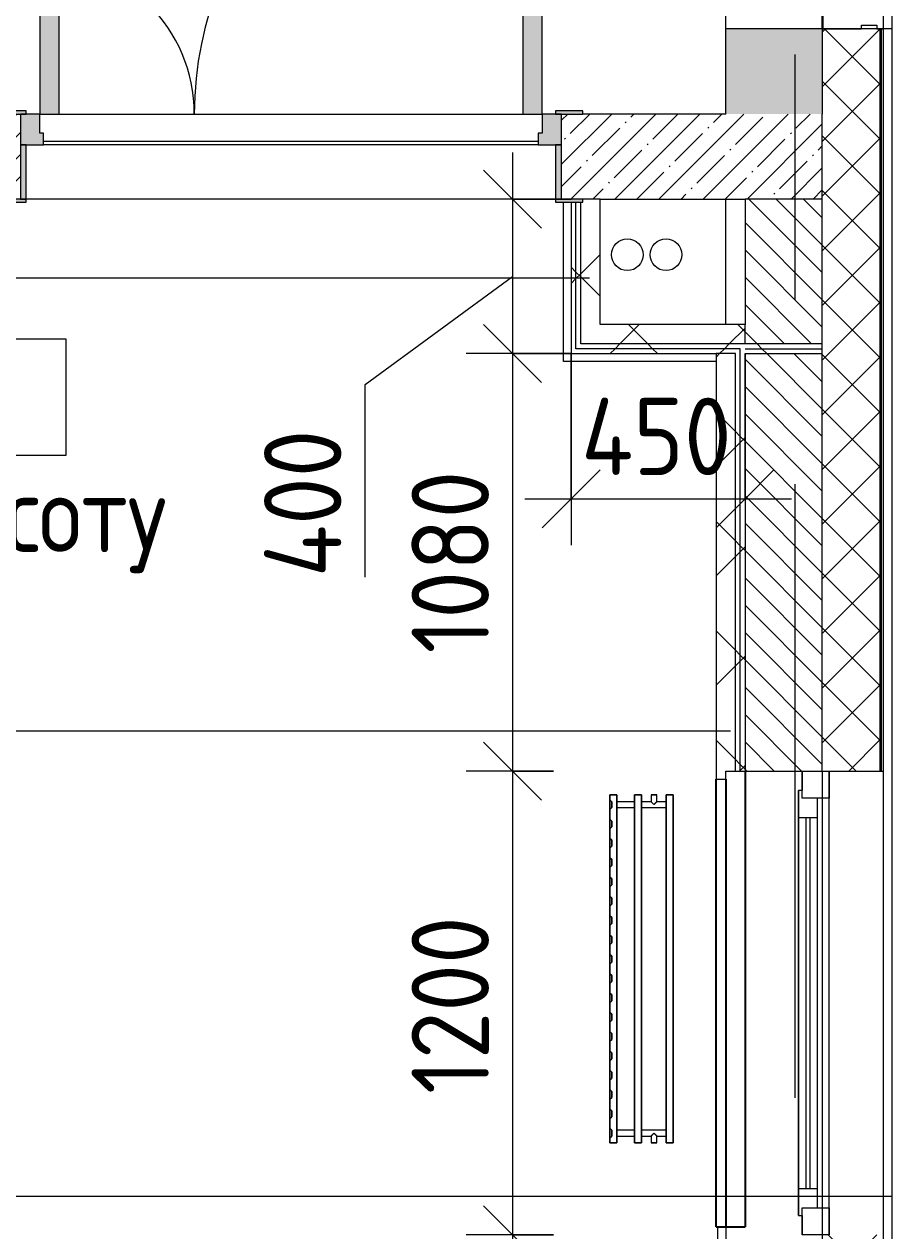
# Model space of a CAD drawing. Header units: millimetres. Extents: x 81368 to 286493, y -8553 to 29000.
# Drawn here: x 123015 to 125260, y 7711 to 10833 of the extents above; entities that cross this region are included whole.
import ezdxf

# ---------------------------------------------------------------- set-up
doc = ezdxf.new("R2010")
doc.units = ezdxf.units.MM
doc.linetypes.add('Осевая', pattern=[3175, 635, -476.25, 1587.5, -476.25])
for name, color, linetype, lineweight in [('A-ANNO-DIMS', 7, 'Continuous', 9), ('A-ANNO-DIMS-100', 7, 'Continuous', 9), ('A-DETL', 7, 'Continuous', 9), ('A-GLAZ', 7, 'Continuous', 9), ('A-GLAZ-CWMG', 7, 'Continuous', 9), ('A-WALL', 7, 'Continuous', 9), ('A-WALL-1', 7, 'Continuous', 13), ('A-WALL-IDEN', 7, 'Continuous', 9), ('I-WALL', 7, 'Continuous', 9), ('Оси', 7, 'Continuous', 9), ('Оси-2', 7, 'Осевая', 9)]:
    doc.layers.add(name, color=color, linetype=linetype, lineweight=lineweight)
for name, color, linetype, lineweight, true_color in [('A-DOOR-1', 7, 'Continuous', 9, 0xaaaaaa), ('A-DOOR-2', 7, 'Continuous', 9, 0xe2e2e2), ('A-DOOR-FRAM-1', 7, 'Continuous', 9, 0xe2e2e2), ('A-DOOR-FRAM-2', 7, 'Continuous', 9, 0xaaaaaa), ('A-FLOR-1', 7, 'Continuous', 9, 0xaaaaaa), ('A-WALL-2', 7, 'Continuous', 13, 0x008040), ('I-WALL-2', 7, 'Continuous', 9, 0x008040), ('I-WALL-3', 7, 'Continuous', 25, 0x008040), ('M-EQPM-1', 7, 'Continuous', 9, 0xaaaaaa)]:
    doc.layers.add(name, color=color, linetype=linetype, lineweight=lineweight, true_color=true_color)
doc.styles.add('GOST Common_1', font='GOST_Common.ttf', dxfattribs={"width": 0.9, "height": 200})
doc.styles.add('ISOCPEUR_1', font='isocpeur.ttf', dxfattribs={"width": 0.9, "height": 200})
doc.dimstyles.new('ISO-2_0_0_9К_Средний_округл2', dxfattribs={"dimscale": 304.8, "dimtxt": 199.196235, "dimasz": 0.492126, "dimexe": 0.393701, "dimexo": 0, "dimgap": 0, "dimtad": 1, "dimdec": 0, "dimrnd": 10, "dimzin": 0, "dimdsep": 46, "dimtxsty": 'ISOCPEUR_1', "dimblk1": 'OBLIQUE', "dimblk2": 'OBLIQUE', "dimsah": 1, "dimcen": 0.09, "dimdle": 0.393701, "dimazin": 0, "dimtfac": 1, "dimtdec": 4, "dimtix": 1, "dimtmove": 0, "dimatfit": 3, "dimfxl": 1, "dimtvp": 1, "dimtolj": 1, "dimtzin": 0, "dimarcsym": 2})
doc.dimstyles.new('ISO-2_0_0_9К_Средний_округл2_1', dxfattribs={"dimscale": 304.8, "dimtxt": 199.196235, "dimasz": 0.492126, "dimexe": 0.393701, "dimexo": 0, "dimgap": 0, "dimtad": 1, "dimdec": 0, "dimrnd": 10, "dimzin": 0, "dimdsep": 46, "dimtxsty": 'ISOCPEUR_1', "dimblk1": 'OBLIQUE', "dimblk2": 'OBLIQUE', "dimsah": 1, "dimcen": 0.09, "dimdle": 0.393701, "dimazin": 0, "dimtfac": 1, "dimtdec": 4, "dimtix": 1, "dimtmove": 1, "dimatfit": 3, "dimfxl": 1, "dimtvp": 1, "dimtolj": 1, "dimtzin": 0, "dimarcsym": 2})
pattern_1 = [(45, (0, 0), (-57.024626, 57.024626), []), (45, (57.025, 0), (-57.024626, 57.024626), [100.806, -20.161, 3.353, -16.808])]
pattern_2 = [(45, (0, 0), (-141.42136, 141.42136), []), (135, (0, 0), (-141.42136, -141.42136), [])]

# ---------------------------------------------------------------- blocks, each defined once
blk = doc.blocks.new('110_Дверь_СКБ_2Ст - Д-5_п_ Из игровой в коридор-32679362-План монтажа стен и перегородок 1 этажа в осях 23_1-33')
at = {"layer": 'A-DOOR-2'}
for points in [[(612.5, 110), (662.5, 110), (662.5, 1010), (612.5, 1010)], [(-587.5, 110), (-587.5, 510), (-637.5, 510), (-637.5, 110)], [(712.5, -110), (712.5, 30), (697.5, 30), (697.5, -110)]]:
    blk.add_hatch(color=256, dxfattribs=at).paths.add_polyline_path(points)
h = blk.add_hatch(color=256, dxfattribs=at)
h.paths.add_polyline_path([(712.5, 30), (712.5, 110), (662.5, 110), (662.5, 60), (652.5, 60), (652.5, 30)])
h.paths.add_polyline_path([(-627.5, 30), (-627.5, 60), (-637.5, 60), (-637.5, 110), (-687.5, 110), (-687.5, 30)])
at = {"layer": 'A-DOOR-FRAM-1'}
for points in [[(-672.5, 110), (-672.5, 118), (-742.5, 118), (-742.5, 110)], [(767.5, 110), (767.5, 118), (697.5, 118), (697.5, 110), (755.2, 110)], [(-672.5, -110), (-672.5, 30), (-687.5, 30), (-687.5, -110)], [(-672.5, -118), (-672.5, -110), (-742.5, -110), (-742.5, -118)], [(767.5, -118), (767.5, -110), (697.5, -110), (697.5, -118), (755.2, -118)]]:
    blk.add_hatch(color=256, dxfattribs=at).paths.add_polyline_path(points)
at = {"layer": 'A-DOOR-1'}
for p, q in [((662.5, 1010), (612.5, 1010)), ((612.5, 1010), (612.5, 110)), ((662.5, 110), (662.5, 1010)), ((-637.5, 510), (-637.5, 110)), ((-587.5, 510), (-637.5, 510)), ((-587.5, 110), (-587.5, 510)), ((-637.5, 110), (-587.5, 110)), ((612.5, 110), (662.5, 110))]:
    blk.add_line(p, q, dxfattribs=at)
for centre, radius, start, end in [((662.5, 110), 900, 90, 180), ((-637.5, 110), 400, 360, 90)]:
    blk.add_arc(centre, radius, start, end, dxfattribs=at)
at = {"layer": 'A-DOOR-FRAM-2'}
for p, q in [((-672.5, 118), (-742.5, 118)), ((-742.5, 118), (-742.5, 110)), ((-742.5, 110), (-672.5, 110)), ((-637.5, 110), (-687.5, 110)), ((-687.5, 110), (-687.5, 30)), ((-672.5, 110), (-672.5, 118)), ((-637.5, 60), (-637.5, 110)), ((662.5, 110), (662.5, 60)), ((712.5, 110), (662.5, 110)), ((767.5, 118), (697.5, 118)), ((697.5, 118), (697.5, 110)), ((697.5, 110), (767.5, 110)), ((712.5, 30), (712.5, 110)), ((767.5, 110), (767.5, 118)), ((-627.5, 60), (-637.5, 60)), ((-627.5, 30), (-627.5, 60)), ((662.5, 60), (652.5, 60)), ((652.5, 60), (652.5, 30)), ((-687.5, 30), (-627.5, 30)), ((-672.5, 30), (-687.5, 30)), ((-687.5, 30), (-687.5, -110)), ((-672.5, -110), (-672.5, 30)), ((652.5, 30), (712.5, 30)), ((712.5, 30), (697.5, 30)), ((697.5, 30), (697.5, -110)), ((712.5, -110), (712.5, 30)), ((-672.5, -110), (-742.5, -110)), ((-742.5, -110), (-742.5, -118)), ((-742.5, -118), (-672.5, -118)), ((-687.5, -110), (-672.5, -110)), ((-672.5, -118), (-672.5, -110)), ((697.5, -110), (712.5, -110)), ((767.5, -110), (697.5, -110)), ((697.5, -110), (697.5, -118)), ((697.5, -118), (767.5, -118)), ((767.5, -118), (767.5, -110))]:
    blk.add_line(p, q, dxfattribs=at)
blk = doc.blocks.new('120_Окно_СКБ_1Ст - 120_Окно_СКБ_1Ст 1200х2500_h_ с форточкой 3-24161067-План монтажа стен и перегородок 1 этажа в осях 23_1-33')
at = {"layer": 'A-GLAZ'}
for p, q in [((-600, -127), (-600, -57)), ((-600, -57), (-530, -57)), ((600, -57), (-600, -57)), ((-530, -57), (-530, -127)), ((530, -127), (530, -57)), ((530, -57), (600, -57)), ((600, -57), (600, -127)), ((530, -87), (-530, -87)), ((-530, -87), (-530, -127)), ((-480, -137), (-480, -87)), ((480, -137), (480, -87)), ((530, -127), (530, -87)), ((-480, -107), (480, -107)), ((480, -117), (-480, -117)), ((-530, -127), (-600, -127)), ((-600, -127), (-550, -127)), ((-530, -127), (-550, -127)), ((-550, -127), (-550, -137)), ((-550, -137), (550, -137)), ((550, -137), (-550, -137)), ((600, -127), (530, -127)), ((550, -127), (530, -127)), ((550, -127), (600, -127)), ((550, -137), (550, -127))]:
    blk.add_line(p, q, dxfattribs=at)
blk = doc.blocks.new('Прямоугольный импост - Импост структурный с накладкой - 160мм-18691766-План монтажа стен и перегородок 1 этажа в осях 23_1-33')
at = {"layer": 'A-GLAZ-CWMG'}
for p, q in [((0, 17), (-50, 17)), ((-50, 17), (-50, 0)), ((-10, -40), (-10, 0)), ((-10, 0), (0, 0)), ((0, 0), (0, 17)), ((-50, -40), (-50, -140)), ((0, -40), (-10, -40)), ((0, -140), (0, -40)), ((-50, -140), (0, -140))]:
    blk.add_line(p, q, dxfattribs=at)
blk = doc.blocks.new('radiator_prado_classic_z_tip_30_po exemplyaru - Classic Z Тип 30-300-31430728-План монтажа стен и перегородок 1 этажа в осях 23_1-33')
at = {"layer": 'M-EQPM-1'}
for p, q in [((0, 228), (0, 210)), ((900, 228), (0, 228)), ((0, 210), (0, 228)), ((0, 228), (12.5, 228)), ((12.5, 228), (37.5, 228)), ((37.5, 228), (12.5, 228)), ((12.5, 228), (37.5, 228)), ((12.5, 228), (17.5, 223)), ((12.5, 228), (17.5, 223)), ((32.5, 223), (17.5, 223)), ((17.5, 223), (32.5, 223)), ((32.5, 223), (37.5, 228)), ((37.5, 228), (32.5, 223)), ((37.5, 228), (62.5, 228)), ((62.5, 228), (87.5, 228)), ((87.5, 228), (62.5, 228)), ((62.5, 228), (87.5, 228)), ((62.5, 228), (67.5, 223)), ((62.5, 228), (67.5, 223)), ((82.5, 223), (67.5, 223)), ((67.5, 223), (82.5, 223)), ((82.5, 223), (87.5, 228)), ((87.5, 228), (82.5, 223)), ((87.5, 228), (112.5, 228)), ((112.5, 228), (137.5, 228)), ((137.5, 228), (112.5, 228)), ((112.5, 228), (137.5, 228)), ((112.5, 228), (117.5, 223)), ((112.5, 228), (117.5, 223)), ((132.5, 223), (117.5, 223)), ((117.5, 223), (132.5, 223)), ((132.5, 223), (137.5, 228)), ((137.5, 228), (132.5, 223)), ((137.5, 228), (162.5, 228)), ((162.5, 228), (187.5, 228)), ((187.5, 228), (162.5, 228)), ((162.5, 228), (187.5, 228)), ((162.5, 228), (167.5, 223)), ((162.5, 228), (167.5, 223)), ((182.5, 223), (167.5, 223)), ((167.5, 223), (182.5, 223)), ((182.5, 223), (187.5, 228)), ((187.5, 228), (182.5, 223)), ((187.5, 228), (212.5, 228)), ((212.5, 228), (237.5, 228)), ((237.5, 228), (212.5, 228)), ((212.5, 228), (237.5, 228)), ((212.5, 228), (217.5, 223)), ((212.5, 228), (217.5, 223)), ((232.5, 223), (217.5, 223)), ((217.5, 223), (232.5, 223)), ((232.5, 223), (237.5, 228)), ((237.5, 228), (232.5, 223)), ((237.5, 228), (262.5, 228)), ((262.5, 228), (287.5, 228)), ((287.5, 228), (262.5, 228)), ((262.5, 228), (287.5, 228)), ((262.5, 228), (267.5, 223)), ((262.5, 228), (267.5, 223)), ((282.5, 223), (267.5, 223)), ((267.5, 223), (282.5, 223)), ((282.5, 223), (287.5, 228)), ((287.5, 228), (282.5, 223)), ((287.5, 228), (312.5, 228)), ((312.5, 228), (337.5, 228)), ((337.5, 228), (312.5, 228)), ((312.5, 228), (337.5, 228)), ((312.5, 228), (317.5, 223)), ((312.5, 228), (317.5, 223)), ((332.5, 223), (317.5, 223)), ((317.5, 223), (332.5, 223)), ((332.5, 223), (337.5, 228)), ((337.5, 228), (332.5, 223)), ((337.5, 228), (362.5, 228)), ((362.5, 228), (387.5, 228)), ((387.5, 228), (362.5, 228)), ((362.5, 228), (387.5, 228)), ((362.5, 228), (367.5, 223)), ((362.5, 228), (367.5, 223)), ((382.5, 223), (367.5, 223)), ((367.5, 223), (382.5, 223)), ((382.5, 223), (387.5, 228)), ((387.5, 228), (382.5, 223)), ((387.5, 228), (412.5, 228)), ((412.5, 228), (437.5, 228)), ((437.5, 228), (412.5, 228)), ((412.5, 228), (437.5, 228)), ((412.5, 228), (417.5, 223)), ((412.5, 228), (417.5, 223)), ((432.5, 223), (417.5, 223)), ((417.5, 223), (432.5, 223)), ((432.5, 223), (437.5, 228)), ((437.5, 228), (432.5, 223)), ((437.5, 228), (462.5, 228)), ((462.5, 228), (487.5, 228)), ((487.5, 228), (462.5, 228)), ((462.5, 228), (487.5, 228)), ((462.5, 228), (467.5, 223)), ((462.5, 228), (467.5, 223)), ((482.5, 223), (467.5, 223)), ((467.5, 223), (482.5, 223)), ((482.5, 223), (487.5, 228)), ((487.5, 228), (482.5, 223)), ((487.5, 228), (512.5, 228)), ((512.5, 228), (537.5, 228)), ((537.5, 228), (512.5, 228)), ((512.5, 228), (537.5, 228)), ((512.5, 228), (517.5, 223)), ((512.5, 228), (517.5, 223)), ((532.5, 223), (517.5, 223)), ((517.5, 223), (532.5, 223)), ((532.5, 223), (537.5, 228)), ((537.5, 228), (532.5, 223)), ((537.5, 228), (562.5, 228)), ((562.5, 228), (587.5, 228)), ((587.5, 228), (562.5, 228)), ((562.5, 228), (587.5, 228)), ((562.5, 228), (567.5, 223)), ((562.5, 228), (567.5, 223)), ((582.5, 223), (567.5, 223)), ((567.5, 223), (582.5, 223)), ((582.5, 223), (587.5, 228)), ((587.5, 228), (582.5, 223)), ((587.5, 228), (612.5, 228)), ((612.5, 228), (637.5, 228)), ((637.5, 228), (612.5, 228)), ((612.5, 228), (637.5, 228)), ((612.5, 228), (617.5, 223)), ((612.5, 228), (617.5, 223)), ((632.5, 223), (617.5, 223)), ((617.5, 223), (632.5, 223)), ((632.5, 223), (637.5, 228)), ((637.5, 228), (632.5, 223)), ((637.5, 228), (662.5, 228)), ((662.5, 228), (687.5, 228)), ((687.5, 228), (662.5, 228)), ((662.5, 228), (687.5, 228)), ((662.5, 228), (667.5, 223)), ((662.5, 228), (667.5, 223)), ((682.5, 223), (667.5, 223)), ((667.5, 223), (682.5, 223)), ((682.5, 223), (687.5, 228)), ((687.5, 228), (682.5, 223)), ((687.5, 228), (712.5, 228)), ((712.5, 228), (737.5, 228)), ((737.5, 228), (712.5, 228)), ((712.5, 228), (737.5, 228)), ((712.5, 228), (717.5, 223)), ((712.5, 228), (717.5, 223)), ((732.5, 223), (717.5, 223)), ((717.5, 223), (732.5, 223)), ((732.5, 223), (737.5, 228)), ((737.5, 228), (732.5, 223)), ((737.5, 228), (762.5, 228)), ((762.5, 228), (787.5, 228)), ((787.5, 228), (762.5, 228)), ((762.5, 228), (787.5, 228)), ((762.5, 228), (767.5, 223)), ((762.5, 228), (767.5, 223)), ((782.5, 223), (767.5, 223)), ((767.5, 223), (782.5, 223)), ((782.5, 223), (787.5, 228)), ((787.5, 228), (782.5, 223)), ((787.5, 228), (812.5, 228)), ((812.5, 228), (837.5, 228)), ((837.5, 228), (812.5, 228)), ((812.5, 228), (837.5, 228)), ((812.5, 228), (817.5, 223)), ((812.5, 228), (817.5, 223)), ((832.5, 223), (817.5, 223)), ((817.5, 223), (832.5, 223)), ((832.5, 223), (837.5, 228)), ((837.5, 228), (832.5, 223)), ((837.5, 228), (862.5, 228)), ((862.5, 228), (887.5, 228)), ((887.5, 228), (862.5, 228)), ((862.5, 228), (887.5, 228)), ((862.5, 228), (867.5, 223)), ((862.5, 228), (867.5, 223)), ((882.5, 223), (867.5, 223)), ((867.5, 223), (882.5, 223)), ((882.5, 223), (887.5, 228)), ((887.5, 228), (882.5, 223)), ((887.5, 228), (900, 228)), ((900, 210), (900, 228)), ((900, 228), (900, 210)), ((0, 210), (900, 210)), ((17.5, 210), (0, 210)), ((17.5, 210), (17.5, 164)), ((17.5, 210), (17.5, 164)), ((26.9, 210), (17.5, 210)), ((17.5, 210), (23.1, 210)), ((21.2, 210), (17.5, 210)), ((17.5, 210), (32.5, 210)), ((31.5, 210), (18.5, 210)), ((32.5, 210), (21.2, 210)), ((23.1, 210), (25, 210)), ((25, 210), (30.3, 210)), ((32.5, 210), (26.9, 210)), ((30.3, 210), (32.5, 210)), ((32.5, 164), (32.5, 210)), ((32.5, 164), (32.5, 210)), ((867.5, 210), (32.5, 210)), ((867.5, 210), (867.5, 164)), ((867.5, 210), (867.5, 164)), ((869.7, 210), (867.5, 210)), ((867.5, 210), (882.5, 210)), ((882.5, 210), (867.5, 210)), ((867.5, 210), (868.5, 210)), ((868.5, 210), (875, 210)), ((881.5, 210), (868.5, 210)), ((882.5, 210), (869.7, 210)), ((875, 210), (882.5, 210)), ((882.5, 164), (882.5, 210)), ((882.5, 164), (882.5, 210)), ((900, 210), (882.5, 210)), ((900, 164), (0, 164)), ((0, 164), (0, 146)), ((0, 146), (0, 164)), ((0, 164), (17.5, 164)), ((17.8, 164), (17.5, 164)), ((17.5, 164), (31.5, 164)), ((19.7, 164), (17.5, 164)), ((17.5, 164), (32.5, 164)), ((18.5, 164), (17.8, 164)), ((19.7, 164), (18.5, 164)), ((18.5, 164), (31.5, 164)), ((21.2, 164), (19.7, 164)), ((21.2, 164), (19.7, 164)), ((32.5, 164), (21.2, 164)), ((23.1, 164), (21.2, 164)), ((25, 164), (23.1, 164)), ((26.9, 164), (25, 164)), ((28.8, 164), (26.9, 164)), ((30.3, 164), (28.8, 164)), ((31.5, 164), (30.3, 164)), ((31.5, 164), (32.5, 164)), ((32.2, 164), (31.5, 164)), ((32.5, 164), (32.2, 164)), ((32.5, 164), (867.5, 164)), ((867.8, 164), (867.5, 164)), ((867.5, 164), (882.5, 164)), ((868.5, 164), (867.5, 164)), ((867.5, 164), (871.2, 164)), ((878.7, 164), (867.8, 164)), ((869.7, 164), (868.5, 164)), ((868.5, 164), (881.5, 164)), ((871.2, 164), (869.7, 164)), ((882.5, 164), (871.2, 164)), ((871.2, 164), (873.1, 164)), ((873.1, 164), (878.7, 164)), ((882.5, 164), (878.7, 164)), ((878.7, 164), (880.3, 164)), ((880.3, 164), (882.5, 164)), ((882.5, 164), (900, 164)), ((900, 146), (900, 164)), ((900, 164), (900, 146)), ((0, 146), (900, 146)), ((17.5, 146), (0, 146)), ((17.5, 146), (17.5, 121.5)), ((17.5, 146), (17.5, 121.5)), ((17.5, 146), (32.5, 146)), ((30.3, 146), (17.5, 146)), ((17.5, 146), (30.3, 146)), ((32.5, 146), (17.5, 146)), ((31.5, 146), (18.5, 146)), ((32.5, 146), (30.3, 146)), ((30.3, 146), (32.5, 146)), ((32.5, 82), (32.5, 146)), ((32.5, 82), (32.5, 146)), ((867.5, 146), (32.5, 146)), ((867.5, 146), (867.5, 82)), ((867.5, 146), (867.5, 82)), ((867.5, 146), (867.8, 146)), ((882.5, 146), (867.5, 146)), ((867.5, 146), (882.5, 146)), ((868.5, 146), (867.5, 146)), ((867.8, 146), (868.5, 146)), ((868.5, 146), (876.9, 146)), ((875, 146), (868.5, 146)), ((881.5, 146), (868.5, 146)), ((882.5, 146), (875, 146)), ((876.9, 146), (882.5, 146)), ((882.5, 121.5), (882.5, 146)), ((882.5, 121.5), (882.5, 146)), ((900, 146), (882.5, 146)), ((17.5, 121.5), (0, 121.5)), ((17.5, 121.5), (0, 121.5)), ((0, 121.5), (0, 121.2)), ((0, 106.5), (0, 121.5)), ((0, 121.2), (0, 106.8)), ((0, 121.2), (0, 120.5)), ((0, 120.5), (0, 121.2)), ((0, 121.2), (0, 121.2)), ((0, 120.5), (0, 119.3)), ((0, 119.3), (0, 120.5)), ((0, 119.3), (0, 117.8)), ((0, 117.8), (0, 119.3)), ((0, 117.8), (0, 115.9)), ((0, 115.9), (0, 117.8)), ((0, 115.9), (0, 114)), ((0, 114), (0, 115.9)), ((0, 114), (0, 112.1)), ((0, 112.1), (0, 114)), ((0, 112.1), (0, 110.2)), ((0, 110.2), (0, 112.1)), ((0, 110.2), (0, 108.7)), ((0, 108.7), (0, 110.2)), ((0, 108.7), (0, 107.5)), ((0, 106.8), (0, 108.7)), ((0, 107.5), (0, 106.8)), ((0, 106.8), (0, 106.5)), ((0, 106.8), (0, 106.8)), ((0, 106.5), (17.5, 106.5)), ((0, 106.5), (17.5, 106.5)), ((17.5, 106.5), (17.5, 82)), ((17.5, 106.5), (17.5, 82)), ((900, 121.5), (882.5, 121.5)), ((900, 121.5), (882.5, 121.5)), ((882.5, 82), (882.5, 106.5)), ((882.5, 106.5), (900, 106.5)), ((882.5, 82), (882.5, 106.5)), ((882.5, 106.5), (900, 106.5)), ((900, 121.5), (900, 106.5)), ((900, 121.2), (900, 121.5)), ((900, 121.5), (900, 121.2)), ((900, 121.2), (900, 121.5)), ((900, 106.8), (900, 121.2)), ((900, 121.2), (900, 106.8)), ((900, 108.7), (900, 121.2)), ((900, 106.8), (900, 108.7)), ((900, 106.5), (900, 106.8)), ((900, 106.8), (900, 106.5)), ((900, 106.5), (900, 106.8)), ((900, 82), (0, 82)), ((0, 82), (0, 64)), ((0, 64), (0, 82)), ((0, 82), (17.5, 82)), ((900, 64), (0, 64)), ((0, 64), (900, 64)), ((32.5, 82), (17.5, 82)), ((17.5, 82), (32.5, 82)), ((17.8, 82), (17.5, 82)), ((17.5, 82), (32.5, 82)), ((18.5, 82), (17.8, 82)), ((19.7, 82), (18.5, 82)), ((18.5, 82), (31.5, 82)), ((21.2, 82), (19.7, 82)), ((23.1, 82), (21.2, 82)), ((32.2, 82), (23.1, 82)), ((32.5, 82), (32.2, 82)), ((32.5, 82), (867.5, 82)), ((868.5, 82), (867.5, 82)), ((867.5, 82), (882.5, 82)), ((876.9, 82), (867.5, 82)), ((867.5, 82), (881.5, 82)), ((869.7, 82), (868.5, 82)), ((868.5, 82), (881.5, 82)), ((882.5, 82), (869.7, 82)), ((882.5, 82), (876.9, 82)), ((881.5, 82), (882.2, 82)), ((882.2, 82), (882.5, 82)), ((882.5, 82), (900, 82)), ((900, 64), (900, 82)), ((900, 82), (900, 64))]:
    blk.add_line(p, q, dxfattribs=at)
for points, knots in [([(17.8, 121.2), (17.7, 121.3), (17.7, 121.3), (17.5, 121.5), (17.5, 121.5), (17.5, 121.5)], [0.8571429, 0.8571429, 0.8571429, 0.8571429, 0.8928571, 0.9285714, 1, 1, 1, 1]), ([(17.5, 121.5), (17.5, 121.5), (17.5, 121.5), (17.7, 121.3), (17.7, 121.3), (17.8, 121.2)], [0, 0, 0, 0, 0.0714286, 0.1071429, 0.1428571, 0.1428571, 0.1428571, 0.1428571]), ([(17.5, 121.5), (17.5, 121.5), (17.5, 121.5), (17.7, 121.3), (17.7, 121.3), (17.8, 121.2)], [0, 0, 0, 0, 0.0714286, 0.1071429, 0.1428571, 0.1428571, 0.1428571, 0.1428571]), ([(25, 114), (24.5, 114.5), (23.6, 115.4), (22.4, 116.6), (21.6, 117.4), (21.1, 117.9), (20.8, 118.2), (20.5, 118.5), (20.2, 118.8), (19.8, 119.1), (19.6, 119.4), (19.3, 119.7), (19, 120), (18.7, 120.3), (18.5, 120.5), (18.3, 120.7), (18.1, 120.9), (17.9, 121.1), (17.8, 121.2), (17.7, 121.3), (17.5, 121.5), (17.5, 121.5), (17.5, 121.5)], [0, 0, 0, 0, 0.142857, 0.285714, 0.357143, 0.392857, 0.428571, 0.464286, 0.5, 0.535714, 0.571429, 0.607143, 0.642857, 0.678571, 0.714286, 0.75, 0.785714, 0.821429, 0.857143, 0.892857, 0.928571, 1, 1, 1, 1]), ([(17.5, 106.5), (17.5, 106.5), (17.5, 106.5), (17.7, 106.7), (17.8, 106.8), (17.9, 106.9), (18.1, 107.1), (18.3, 107.3), (18.5, 107.5), (18.7, 107.7), (19, 108), (19.3, 108.3), (19.6, 108.6), (19.8, 108.9), (20.3, 109.3), (20.7, 109.7), (21.1, 110.1), (21.6, 110.6), (22.4, 111.4), (23.6, 112.6), (24.5, 113.5), (25, 114)], [0, 0, 0, 0, 0.071429, 0.107143, 0.142857, 0.178571, 0.214286, 0.25, 0.285714, 0.321429, 0.357143, 0.392857, 0.428571, 0.464286, 0.5, 0.571429, 0.607143, 0.642857, 0.714286, 0.857143, 1, 1, 1, 1]), ([(17.5, 106.5), (17.5, 106.5), (17.5, 106.5), (17.7, 106.7), (17.7, 106.7), (17.8, 106.8)], [0, 0, 0, 0, 0.0714286, 0.1071429, 0.1428571, 0.1428571, 0.1428571, 0.1428571]), ([(17.8, 106.8), (17.7, 106.7), (17.7, 106.7), (17.5, 106.5), (17.5, 106.5), (17.5, 106.5)], [0.8571429, 0.8571429, 0.8571429, 0.8571429, 0.8928571, 0.9285714, 1, 1, 1, 1]), ([(17.8, 106.8), (17.7, 106.7), (17.7, 106.7), (17.5, 106.5), (17.5, 106.5), (17.5, 106.5)], [0.8571429, 0.8571429, 0.8571429, 0.8571429, 0.8928571, 0.9285714, 1, 1, 1, 1]), ([(17.8, 121.2), (17.8, 121.2), (17.9, 121.1), (18.1, 120.9), (18.3, 120.7), (18.5, 120.5), (18.7, 120.3), (19, 120), (19.3, 119.7), (19.6, 119.4), (19.8, 119.1), (20.3, 118.7), (20.6, 118.4), (20.8, 118.2)], [0.1428571, 0.1428571, 0.1428571, 0.1428571, 0.1785714, 0.2142857, 0.25, 0.2857143, 0.3214286, 0.3571429, 0.3928571, 0.4285714, 0.4642857, 0.5, 0.5714286, 0.5714286, 0.5714286, 0.5714286]), ([(17.8, 106.8), (17.8, 106.8), (17.9, 106.9), (18.1, 107.1), (18.3, 107.3), (18.5, 107.5), (18.7, 107.7), (19, 108), (19.3, 108.3), (19.6, 108.6), (19.9, 108.8), (20.3, 109.3), (20.6, 109.6), (20.8, 109.8)], [0.1428571, 0.1428571, 0.1428571, 0.1428571, 0.1785714, 0.2142857, 0.25, 0.2857143, 0.3214286, 0.3571429, 0.3928571, 0.4285714, 0.4642857, 0.5, 0.5714286, 0.5714286, 0.5714286, 0.5714286]), ([(19.6, 119.4), (19.7, 119.3), (19.9, 119.2), (20.3, 118.7), (20.6, 118.4), (20.8, 118.2)], [0.4285714, 0.4285714, 0.4285714, 0.4285714, 0.4642857, 0.5, 0.5714286, 0.5714286, 0.5714286, 0.5714286]), ([(22.1, 111.1), (21.9, 110.9), (21.6, 110.6), (21.1, 110.1), (20.8, 109.8), (20.5, 109.5), (20.2, 109.2), (19.8, 108.9), (19.7, 108.7), (19.6, 108.6)], [0.2857143, 0.2857143, 0.2857143, 0.2857143, 0.3571429, 0.3928571, 0.4285714, 0.4642857, 0.5, 0.5357143, 0.5714286, 0.5714286, 0.5714286, 0.5714286]), ([(22.1, 116.9), (21.9, 117.1), (21.6, 117.4), (21.1, 117.9), (20.9, 118.1), (20.8, 118.2)], [0.2857143, 0.2857143, 0.2857143, 0.2857143, 0.3571429, 0.3928571, 0.4285714, 0.4285714, 0.4285714, 0.4285714]), ([(20.8, 118.2), (20.9, 118.1), (21.1, 117.9), (21.6, 117.4), (21.9, 117.1), (22.1, 116.9)], [0.5714286, 0.5714286, 0.5714286, 0.5714286, 0.6071429, 0.6428571, 0.7142857, 0.7142857, 0.7142857, 0.7142857]), ([(20.8, 118.2), (20.9, 118.1), (21.1, 117.9), (21.6, 117.4), (21.9, 117.1), (22.1, 116.9)], [0.5714286, 0.5714286, 0.5714286, 0.5714286, 0.6071429, 0.6428571, 0.7142857, 0.7142857, 0.7142857, 0.7142857]), ([(20.8, 109.8), (20.9, 109.9), (21.1, 110.1), (21.6, 110.6), (21.9, 110.9), (22.1, 111.1)], [0.5714286, 0.5714286, 0.5714286, 0.5714286, 0.6071429, 0.6428571, 0.7142857, 0.7142857, 0.7142857, 0.7142857]), ([(22.1, 111.1), (21.9, 110.9), (21.6, 110.6), (21.1, 110.1), (20.9, 109.9), (20.8, 109.8)], [0.2857143, 0.2857143, 0.2857143, 0.2857143, 0.3571429, 0.3928571, 0.4285714, 0.4285714, 0.4285714, 0.4285714]), ([(875, 114), (875.5, 114.5), (876.4, 115.4), (877.6, 116.6), (878.4, 117.4), (878.9, 117.9), (879.2, 118.2), (879.5, 118.5), (879.8, 118.8), (880.1, 119.2), (880.4, 119.4), (880.7, 119.7), (881, 120), (881.3, 120.3), (881.5, 120.5), (881.7, 120.7), (881.9, 120.9), (882.1, 121.1), (882.2, 121.2), (882.3, 121.3), (882.5, 121.5), (882.5, 121.5), (882.5, 121.5)], [0, 0, 0, 0, 0.142857, 0.285714, 0.357143, 0.392857, 0.428571, 0.464286, 0.5, 0.535714, 0.571429, 0.607143, 0.642857, 0.678571, 0.714286, 0.75, 0.785714, 0.821429, 0.857143, 0.892857, 0.928571, 1, 1, 1, 1]), ([(882.5, 106.5), (882.5, 106.5), (882.5, 106.5), (882.3, 106.7), (882.2, 106.8), (882.1, 106.9), (881.9, 107.1), (881.7, 107.3), (881.5, 107.5), (881.3, 107.7), (881, 108), (880.7, 108.3), (880.4, 108.6), (880.1, 108.8), (879.7, 109.3), (879.3, 109.7), (878.9, 110.1), (878.4, 110.6), (877.6, 111.4), (876.4, 112.6), (875.5, 113.5), (875, 114)], [0, 0, 0, 0, 0.071429, 0.107143, 0.142857, 0.178571, 0.214286, 0.25, 0.285714, 0.321429, 0.357143, 0.392857, 0.428571, 0.464286, 0.5, 0.571429, 0.607143, 0.642857, 0.714286, 0.857143, 1, 1, 1, 1]), ([(882.2, 121.2), (882.2, 121.2), (882.1, 121.1), (881.9, 120.9), (881.7, 120.7), (881.5, 120.5), (881.3, 120.3), (881, 120), (880.7, 119.7), (880.4, 119.4), (880.1, 119.2), (879.7, 118.7), (879.3, 118.3), (878.9, 117.9), (878.4, 117.4), (877.6, 116.6), (876.9, 115.9), (876.4, 115.4)], [0.1428571, 0.1428571, 0.1428571, 0.1428571, 0.1785714, 0.2142857, 0.25, 0.2857143, 0.3214286, 0.3571429, 0.3928571, 0.4285714, 0.4642857, 0.5, 0.5714286, 0.6071429, 0.6428571, 0.7142857, 0.8571429, 0.8571429, 0.8571429, 0.8571429]), ([(882.2, 121.2), (882.2, 121.2), (882.1, 121.1), (881.9, 120.9), (881.7, 120.7), (881.5, 120.5), (881.3, 120.3), (881, 120), (880.7, 119.7), (880.4, 119.4), (880.1, 119.2), (879.7, 118.7), (879.3, 118.3), (878.9, 117.9), (878.4, 117.4), (877.6, 116.6), (876.9, 115.9), (876.4, 115.4)], [0.1428571, 0.1428571, 0.1428571, 0.1428571, 0.1785714, 0.2142857, 0.25, 0.2857143, 0.3214286, 0.3571429, 0.3928571, 0.4285714, 0.4642857, 0.5, 0.5714286, 0.6071429, 0.6428571, 0.7142857, 0.8571429, 0.8571429, 0.8571429, 0.8571429]), ([(876.4, 115.4), (876.9, 115.9), (877.6, 116.6), (878.4, 117.4), (878.9, 117.9), (879.2, 118.2), (879.5, 118.5), (879.8, 118.8), (880.1, 119.2), (880.4, 119.4), (880.7, 119.7), (881, 120), (881.3, 120.3), (881.5, 120.5), (881.7, 120.7), (881.9, 120.9), (882.1, 121.1), (882.2, 121.2), (882.2, 121.2)], [0.1428571, 0.1428571, 0.1428571, 0.1428571, 0.2857143, 0.3571429, 0.3928571, 0.4285714, 0.4642857, 0.5, 0.5357143, 0.5714286, 0.6071429, 0.6428571, 0.6785714, 0.7142857, 0.75, 0.7857143, 0.8214286, 0.8571429, 0.8571429, 0.8571429, 0.8571429]), ([(877.9, 111.1), (878.1, 110.9), (878.4, 110.6), (878.9, 110.1), (879.2, 109.8), (879.5, 109.5), (879.8, 109.2), (880.1, 108.8), (880.4, 108.6), (880.7, 108.3), (881, 108), (881.3, 107.7), (881.4, 107.6), (881.5, 107.5)], [0.2857143, 0.2857143, 0.2857143, 0.2857143, 0.3571429, 0.3928571, 0.4285714, 0.4642857, 0.5, 0.5357143, 0.5714286, 0.6071429, 0.6428571, 0.6785714, 0.7142857, 0.7142857, 0.7142857, 0.7142857]), ([(877.9, 111.1), (878.1, 110.9), (878.4, 110.6), (878.9, 110.1), (879.2, 109.8), (879.5, 109.5), (879.8, 109.2), (880.1, 108.8), (880.4, 108.6), (880.7, 108.3), (881, 108), (881.3, 107.7), (881.5, 107.5), (881.7, 107.3), (881.9, 107.1), (882.1, 106.9), (882.2, 106.8), (882.2, 106.8)], [0.2857143, 0.2857143, 0.2857143, 0.2857143, 0.3571429, 0.3928571, 0.4285714, 0.4642857, 0.5, 0.5357143, 0.5714286, 0.6071429, 0.6428571, 0.6785714, 0.7142857, 0.75, 0.7857143, 0.8214286, 0.8571429, 0.8571429, 0.8571429, 0.8571429]), ([(880.4, 108.6), (880.3, 108.7), (880.1, 108.8), (879.7, 109.3), (879.3, 109.7), (878.9, 110.1), (878.4, 110.6), (878.1, 110.9), (877.9, 111.1)], [0.4285714, 0.4285714, 0.4285714, 0.4285714, 0.4642857, 0.5, 0.5714286, 0.6071429, 0.6428571, 0.7142857, 0.7142857, 0.7142857, 0.7142857]), ([(882.5, 121.5), (882.5, 121.5), (882.5, 121.5), (882.3, 121.3), (882.3, 121.3), (882.2, 121.2)], [0, 0, 0, 0, 0.0714286, 0.1071429, 0.1428571, 0.1428571, 0.1428571, 0.1428571]), ([(882.5, 121.5), (882.5, 121.5), (882.5, 121.5), (882.3, 121.3), (882.3, 121.3), (882.2, 121.2)], [0, 0, 0, 0, 0.0714286, 0.1071429, 0.1428571, 0.1428571, 0.1428571, 0.1428571]), ([(882.2, 121.2), (882.3, 121.3), (882.3, 121.3), (882.5, 121.5), (882.5, 121.5), (882.5, 121.5)], [0.8571429, 0.8571429, 0.8571429, 0.8571429, 0.8928571, 0.9285714, 1, 1, 1, 1]), ([(882.2, 106.8), (882.3, 106.7), (882.3, 106.7), (882.5, 106.5), (882.5, 106.5), (882.5, 106.5)], [0.8571429, 0.8571429, 0.8571429, 0.8571429, 0.8928571, 0.9285714, 1, 1, 1, 1]), ([(882.2, 106.8), (882.3, 106.7), (882.3, 106.7), (882.5, 106.5), (882.5, 106.5), (882.5, 106.5)], [0.8571429, 0.8571429, 0.8571429, 0.8571429, 0.8928571, 0.9285714, 1, 1, 1, 1]), ([(882.5, 106.5), (882.5, 106.5), (882.5, 106.5), (882.3, 106.7), (882.3, 106.7), (882.2, 106.8)], [0, 0, 0, 0, 0.0714286, 0.1071429, 0.1428571, 0.1428571, 0.1428571, 0.1428571])]:
    blk.add_open_spline(points, degree=3, knots=knots, dxfattribs=at)
for points in [[(20.8, 118.2), (20.7, 118.3), (20.5, 118.5), (20.2, 118.8), (19.9, 119.2), (19.6, 119.4), (19.3, 119.7), (19, 120), (18.7, 120.3), (18.5, 120.5), (18.3, 120.7), (18.1, 120.9), (17.9, 121.1), (17.8, 121.2), (17.8, 121.2)], [(17.8, 121.2), (17.8, 121.2), (17.9, 121.1), (18.1, 120.9), (18.3, 120.7), (18.5, 120.5), (18.7, 120.3), (19, 120), (19.3, 119.7), (19.5, 119.5), (19.6, 119.4)], [(19.6, 108.6), (19.5, 108.5), (19.3, 108.3), (19, 108), (18.7, 107.7), (18.5, 107.5), (18.3, 107.3), (18.1, 107.1), (17.9, 106.9), (17.8, 106.8), (17.8, 106.8)], [(18.5, 107.5), (18.4, 107.4), (18.3, 107.3), (18.1, 107.1), (17.9, 106.9), (17.8, 106.8), (17.8, 106.8)], [(19.6, 108.6), (19.5, 108.5), (19.3, 108.3), (19, 108), (18.7, 107.7), (18.6, 107.6), (18.5, 107.5)], [(20.8, 109.8), (20.7, 109.7), (20.5, 109.5), (20.2, 109.2), (19.9, 108.8), (19.7, 108.7), (19.6, 108.6)], [(23.6, 115.4), (23.1, 115.9), (22.6, 116.4), (22.1, 116.9)], [(22.1, 116.9), (22.6, 116.4), (23.1, 115.9), (23.6, 115.4)], [(22.1, 116.9), (22.6, 116.4), (23.1, 115.9), (23.6, 115.4)], [(25, 114), (24.5, 113.5), (23.6, 112.6), (22.6, 111.6), (22.1, 111.1)], [(22.1, 111.1), (22.6, 111.6), (23.1, 112.1), (23.6, 112.6)], [(23.6, 112.6), (23.1, 112.1), (22.6, 111.6), (22.1, 111.1)], [(25, 114), (24.5, 114.5), (24, 115), (23.6, 115.4)], [(23.6, 115.4), (24, 115), (24.5, 114.5), (25, 114)], [(23.6, 115.4), (24, 115), (24.5, 114.5), (25, 114)], [(23.6, 112.6), (24, 113), (24.5, 113.5), (25, 114)], [(25, 114), (24.5, 113.5), (24, 113), (23.6, 112.6)], [(876.4, 115.4), (876, 115), (875.5, 114.5), (875, 114)], [(876.4, 115.4), (876, 115), (875.5, 114.5), (875, 114)], [(875, 114), (875.5, 114.5), (876, 115), (876.4, 115.4)], [(875, 114), (875.5, 113.5), (876.4, 112.6), (877.4, 111.6), (877.9, 111.1)], [(875, 114), (875.5, 113.5), (876.4, 112.6), (877.4, 111.6), (877.9, 111.1)], [(877.9, 111.1), (877.4, 111.6), (876.4, 112.6), (875.5, 113.5), (875, 114)], [(882.2, 106.8), (882.2, 106.8), (882.1, 106.9), (881.9, 107.1), (881.7, 107.3), (881.5, 107.5), (881.3, 107.7), (881, 108), (880.7, 108.3), (880.5, 108.5), (880.4, 108.6)], [(881.5, 107.5), (881.6, 107.4), (881.7, 107.3), (881.9, 107.1), (882.1, 106.9), (882.2, 106.8), (882.2, 106.8)]]:
    blk.add_open_spline(points, degree=3, dxfattribs=at)
blk = doc.blocks.new('М_стена2 - Типоразмер-30678229-План монтажа стен и перегородок 1 этажа в осях 23_1-33')
at = {"layer": 'A-WALL-IDEN'}
for p, q in [((3.258, 1.523), (-3.273, 1.523)), ((-3.273, 1.523), (-3.273, -1.477)), ((3.258, -1.477), (3.258, 1.523)), ((-3.273, -1.477), (3.258, -1.477))]:
    blk.add_line(p, q, dxfattribs=at)
blk = doc.blocks.new('DIMBLOCK44-План монтажа стен и перегородок 1 этажа в осях 23_1-33')
at = {"layer": 'A-ANNO-DIMS-100'}
for p, q in [((124278.6, 10500), (124278.6, 9980)), ((124430, 10380), (124158.6, 10380)), ((124278.6, 10380), (124430, 10380)), ((123896.9, 9899.9), (124278.6, 10180)), ((124430, 9980), (124158.6, 9980)), ((124278.6, 9980), (124430, 9980)), ((123896.9, 9401.6), (123896.9, 9899.9))]:
    blk.add_line(p, q, dxfattribs=at)
at = {"layer": 'A-ANNO-DIMS-100', "lineweight": 20}
for p, q in [((124278.6, 10380), (124203.6, 10455)), ((124278.6, 10380), (124353.6, 10305)), ((124278.6, 9980), (124203.6, 10055)), ((124278.6, 9980), (124353.6, 9905))]:
    blk.add_line(p, q, dxfattribs=at)
at = {"layer": 'A-ANNO-DIMS-100', "color": 0, "insert": (123635.6, 9401.6), "char_height": 200, "width": 478.071, "attachment_point": 1, "rotation": 90, "line_spacing_factor": 1.149209, "style": 'ISOCPEUR_1'}
blk.add_mtext('400', dxfattribs=at)
blk = doc.blocks.new('_Oblique')
at = {"color": 0, "linetype": 'ByBlock', "lineweight": -2}
blk.add_line((-0.5, -0.5), (0.5, 0.5), dxfattribs=at)
blk = doc.blocks.new('DIMBLOCK45-План монтажа стен и перегородок 1 этажа в осях 23_1-33')
at = {"layer": 'A-ANNO-DIMS-100', "lineweight": 20}
for p, q in [((124278.6, 9980), (124203.6, 10055)), ((124278.6, 9980), (124353.6, 9905)), ((124278.6, 8900), (124203.6, 8975)), ((124278.6, 8900), (124353.6, 8825))]:
    blk.add_line(p, q, dxfattribs=at)
at = {"layer": 'A-ANNO-DIMS-100'}
for p, q in [((124430, 9980), (124158.6, 9980)), ((124278.6, 9980), (124278.6, 8900)), ((124278.6, 9980), (124430, 9980)), ((124384.6, 8900), (124158.6, 8900)), ((124278.6, 8900), (124384.6, 8900))]:
    blk.add_line(p, q, dxfattribs=at)
at = {"layer": 'A-ANNO-DIMS-100', "color": 0, "insert": (124017.3, 9204.4), "char_height": 200, "width": 565.411, "attachment_point": 1, "rotation": 90, "line_spacing_factor": 1.149209, "style": 'ISOCPEUR_1'}
blk.add_mtext('1080', dxfattribs=at)
blk = doc.blocks.new('DIMBLOCK46-План монтажа стен и перегородок 1 этажа в осях 23_1-33')
at = {"layer": 'A-ANNO-DIMS-100', "lineweight": 20}
for p, q in [((124278.6, 8900), (124203.6, 8975)), ((124278.6, 8900), (124353.6, 8825)), ((124278.6, 7700), (124203.6, 7775)), ((124278.6, 7700), (124353.6, 7625))]:
    blk.add_line(p, q, dxfattribs=at)
at = {"layer": 'A-ANNO-DIMS-100'}
for p, q in [((124384.6, 8900), (124158.6, 8900)), ((124278.6, 8900), (124278.6, 7580)), ((124278.6, 8900), (124384.6, 8900)), ((124384.6, 7700), (124158.6, 7700)), ((124278.6, 7700), (124384.6, 7700))]:
    blk.add_line(p, q, dxfattribs=at)
at = {"layer": 'A-ANNO-DIMS-100', "color": 0, "insert": (124017.3, 8064.5), "char_height": 200, "width": 565.411, "attachment_point": 1, "rotation": 90, "line_spacing_factor": 1.149209, "style": 'ISOCPEUR_1'}
blk.add_mtext('1200', dxfattribs=at)
blk = doc.blocks.new('DIMBLOCK47-План монтажа стен и перегородок 1 этажа в осях 23_1-33')
at = {"layer": 'A-ANNO-DIMS-100'}
for p, q in [((124430, 9980), (124430, 9484.6)), ((124430, 9604.6), (124430, 9980)), ((124880, 9980), (124880, 9484.6)), ((124880, 9604.6), (124880, 9980)), ((124310, 9604.6), (125000, 9604.6))]:
    blk.add_line(p, q, dxfattribs=at)
at = {"layer": 'A-ANNO-DIMS-100', "lineweight": 20}
for p, q in [((124430, 9604.6), (124505, 9679.6)), ((124880, 9604.6), (124955, 9679.6)), ((124430, 9604.6), (124355, 9529.6)), ((124880, 9604.6), (124805, 9529.6))]:
    blk.add_line(p, q, dxfattribs=at)
at = {"layer": 'A-ANNO-DIMS-100', "color": 0, "insert": (124455.8, 9865.9), "char_height": 200, "width": 478.071, "attachment_point": 1, "line_spacing_factor": 1.149209, "style": 'ISOCPEUR_1'}
blk.add_mtext('450', dxfattribs=at)

msp = doc.modelspace()

# ---------------------------------------------------------------- hatches: boundary and pattern name
at = {"layer": 'A-WALL'}
h = msp.add_hatch(dxfattribs=at)
h.set_pattern_fill('FP_5', color=256, style=0, pattern_type=2)
h.set_pattern_definition([(45, (0, 0), (-70.71068, 70.71068), []), (135, (0, 0), (-70.71068, -70.71068), [])])
h.paths.add_polyline_path([(125080, -250), (125230, -250), (125230, 7700), (125080, 7700), (125080, -100)])
h.paths.add_polyline_path([(125080, 8900), (125230, 8900), (125230, 10820), (125080, 10820), (125080, 9354.4)])
h.paths.add_polyline_path([(125230, 13120), (125230, 13670), (125080, 13670), (125080, 13120)])
h.paths.add_polyline_path([(125080, 15220), (125230, 15220), (125230, 21550), (125080, 21550), (125080, 17270.5)])
h = msp.add_hatch(dxfattribs=at)
h.set_pattern_fill('FP_1', color=256, style=0, pattern_type=2)
h.set_pattern_definition([(135, (0, 0), (-35.35534, -35.35534), [])])
h.paths.add_polyline_path([(125080, 8900), (125080, 9980), (124880, 9980), (124880, 8900)])
h.paths.add_polyline_path([(125080, 10005), (125080, 10380), (124880, 10380), (124880, 10005)])
at = {"layer": 'I-WALL'}
h = msp.add_hatch(dxfattribs=at)
h.set_pattern_fill('FP_2', color=256, style=0, pattern_type=2)
h.set_pattern_definition(pattern_1)
h.paths.add_polyline_path([(124830, 10600), (125080, 10600), (125080, 10820), (124830, 10820)])
h.paths.add_polyline_path([(125080, 13120), (125080, 13670), (124830, 13670), (124830, 13120)])
h.paths.add_polyline_path([(125080, 15220), (125080, 21400), (124830, 21400), (124830, 15220)])
h = msp.add_hatch(dxfattribs=at)
h.set_pattern_fill('FP_2', color=256, style=0, pattern_type=2)
h.set_pattern_definition(pattern_1)
h.paths.add_polyline_path([(124780.1, 10380), (125080, 10380), (125080, 10600), (124405, 10600), (124405, 10380), (124460, 10380)])
h.paths.add_polyline_path([(123005, 10380), (123005, 10600), (121430, 10600), (121430, 10380), (122950, 10380)])
at = {"layer": 'I-WALL-2'}
h = msp.add_hatch(dxfattribs=at)
h.set_pattern_fill('FP_63', color=256, style=0, pattern_type=2)
h.set_pattern_definition(pattern_2)
h.paths.add_polyline_path([(124442.5, 9980), (124442.5, 10372), (124430, 10372), (124430, 9980)])
h = msp.add_hatch(dxfattribs=at)
h.set_pattern_fill('FP_63', color=256, style=0, pattern_type=2)
h.set_pattern_definition(pattern_2)
h.paths.add_polyline_path([(124442.5, 9992.5), (124455, 9992.5), (124455, 10372), (124442.5, 10372)])
h = msp.add_hatch(dxfattribs=at)
h.set_pattern_fill('FP_63', color=256, style=0, pattern_type=2)
h.set_pattern_definition(pattern_2)
h.paths.add_polyline_path([(124505, 10005), (124505, 10380), (124460, 10380), (124460, 10372), (124455, 10372), (124455, 10005)])
h = msp.add_hatch(dxfattribs=at)
h.set_pattern_fill('FP_63', color=256, style=0, pattern_type=2)
h.set_pattern_definition(pattern_2)
h.paths.add_polyline_path([(124880, 10005), (124880, 10055), (124505, 10055), (124505, 10005), (124780.1, 10005)])
h = msp.add_hatch(dxfattribs=at)
h.set_pattern_fill('FP_63', color=256, style=0, pattern_type=2)
h.set_pattern_definition(pattern_2)
h.paths.add_polyline_path([(124867.5, 9980), (124867.5, 9992.5), (124442.5, 9992.5), (124442.5, 9980), (124855, 9980)])
h.paths.add_polyline_path([(124880, 9980), (125080, 9980), (125080, 9992.5), (124880, 9992.5)])
h = msp.add_hatch(dxfattribs=at)
h.set_pattern_fill('FP_63', color=256, style=0, pattern_type=2)
h.set_pattern_definition(pattern_2)
h.paths.add_polyline_path([(124780.1, 9992.5), (125080, 9992.5), (125080, 10005), (124455, 10005), (124455, 9992.5), (124505, 9992.5)])
h = msp.add_hatch(dxfattribs=at)
h.set_pattern_fill('FP_63', color=256, style=0, pattern_type=2)
h.set_pattern_definition(pattern_2)
h.paths.add_polyline_path([(124867.5, 8900), (124880, 8900), (124880, 9992.5), (124867.5, 9992.5), (124867.5, 9354.4)])
h = msp.add_hatch(dxfattribs=at)
h.set_pattern_fill('FP_63', color=256, style=0, pattern_type=2)
h.set_pattern_definition(pattern_2)
h.paths.add_polyline_path([(124830, 8879.5), (124830, 8900), (124855, 8900), (124855, 9980), (124805, 9980), (124805, 8879.5)])
h = msp.add_hatch(dxfattribs=at)
h.set_pattern_fill('FP_63', color=256, style=0, pattern_type=2)
h.set_pattern_definition(pattern_2)
h.paths.add_polyline_path([(124867.5, 8900), (124867.5, 9980), (124855, 9980), (124855, 8900)])

# ---------------------------------------------------------------- linework, layer by layer
at = {"layer": 'A-DETL'}
for centre in [(124575.6, 10235.8), (124675.6, 10235.8)]:
    msp.add_circle(centre, 41, dxfattribs=at)
at = {"layer": 'A-FLOR-1'}
for p, q in [((123065, 10530), (124345, 10530)), ((124345, 10520), (123065, 10520)), ((124410, 9960), (124410, 10372)), ((124805, 9960), (124410, 9960)), ((124810, 170), (124810, 7721))]:
    msp.add_line(p, q, dxfattribs=at)
at = {"layer": 'A-WALL'}
for p, q in [((125080, 10820), (125080, 13120)), ((125260, 11722), (125260, -280)), ((125260, 10820), (125080, 10820)), ((125238, -258), (125238, 10820)), ((124880, 10380), (124880, 10055)), ((124880, 8900), (125238, 8900)), ((125080, 8900), (125080, -100))]:
    msp.add_line(p, q, dxfattribs=at)
at = {"layer": 'A-WALL-1'}
for p, q in [((125080, 10820), (125080, 10600)), ((125230, 8900), (125230, 10820)), ((125233, 8900), (125233, 10820)), ((125080, 10380), (124880, 10380)), ((125080, 8900), (125080, 10380)), ((124880, 9980), (124880, 8900))]:
    msp.add_line(p, q, dxfattribs=at)
at = {"layer": 'A-WALL-2'}
for p, q in [((124442.5, 9992.5), (124442.5, 10372)), ((124455, 10005), (124455, 10372)), ((124880, 10005), (124880, 10055)), ((124867.5, 9992.5), (124442.5, 9992.5)), ((125080, 10005), (124455, 10005)), ((124867.5, 8900), (124867.5, 9992.5)), ((124880, 9992.5), (125080, 9992.5)), ((124855, 9980), (124805, 9980)), ((124855, 8900), (124855, 9980)), ((124880, 9980), (125080, 9980))]:
    msp.add_line(p, q, dxfattribs=at)
at = {"layer": 'A-WALL-IDEN'}
for p, q in [((124477.8, 10175.5), (122680.9, 10175.5)), ((124842.5, 9003.3), (122680.9, 9003.3))]:
    msp.add_line(p, q, dxfattribs=at)
at = {"layer": 'I-WALL'}
for p, q in [((124830, 10600), (124830, 13450)), ((125080, 10820), (124830, 10820)), ((123105, 10600), (124305, 10600)), ((124830, 10600), (124460, 10600)), ((125080, 10380), (125080, 10600)), ((124390, 10380), (123020, 10380)), ((124505, 10380), (124880, 10380)), ((124830, 10055), (124830, 10380)), ((124830, 7721), (124830, 150))]:
    msp.add_line(p, q, dxfattribs=at)
at = {"layer": 'I-WALL-2'}
for p, q in [((124430, 10372), (124430, 9980)), ((124505, 10380), (124460, 10380)), ((124505, 10055), (124505, 10380)), ((124880, 10055), (124505, 10055)), ((124430, 9980), (124805, 9980)), ((124805, 9980), (124805, 8879.5)), ((124830, 8879.5), (124830, 8900)), ((124830, 8900), (124880, 8900)), ((124805, 8879.5), (124830, 8879.5))]:
    msp.add_line(p, q, dxfattribs=at)
at = {"layer": 'I-WALL-3'}
for p, q in [((124880, 8900), (124880, 7721)), ((124805, 7721), (124805, 8879.5)), ((124830, 8879.5), (124830, 7721)), ((124805, 7721), (124880, 7721))]:
    msp.add_line(p, q, dxfattribs=at)
at = {"layer": 'Оси'}
msp.add_line((122760, 7800), (125260, 7800), dxfattribs=at)
at = {"layer": 'Оси-2'}
msp.add_line((125010, 593.7), (125010, 19415.1), dxfattribs=at)

# ---------------------------------------------------------------- block references
at = {"layer": 'A-DOOR-1'}
msp.add_blockref('110_Дверь_СКБ_2Ст - Д-5_п_ Из игровой в коридор-32679362-План монтажа стен и перегородок 1 этажа в осях 23_1-33', (123692.5, 10490), dxfattribs=at)
at = {"layer": 'A-GLAZ', "rotation": 269.9999999999999}
msp.add_blockref('120_Окно_СКБ_1Ст - 120_Окно_СКБ_1Ст 1200х2500_h_ с форточкой 3-24161067-План монтажа стен и перегородок 1 этажа в осях 23_1-33', (125155, 8300), dxfattribs=at)
at = {"layer": 'A-GLAZ-CWMG', "rotation": 269.9999999999995}
msp.add_blockref('Прямоугольный импост - Импост структурный с накладкой - 160мм-18691766-План монтажа стен и перегородок 1 этажа в осях 23_1-33', (125221, 10820), dxfattribs=at)
at = {"layer": 'A-WALL-IDEN', "xscale": 99.99999999999993, "yscale": 99.99999999999993, "zscale": 99.99999999999993}
msp.add_blockref('М_стена2 - Типоразмер-30678229-План монтажа стен и перегородок 1 этажа в осях 23_1-33', (122797.5, 9865.4), dxfattribs=at)
at = {"layer": 'M-EQPM-1', "rotation": 89.9999999999998}
msp.add_blockref('radiator_prado_classic_z_tip_30_po exemplyaru - Classic Z Тип 30-300-31430728-План монтажа стен и перегородок 1 этажа в осях 23_1-33', (124758.3, 7938.4), dxfattribs=at)

# ---------------------------------------------------------------- texts
at = {"layer": 'A-WALL-IDEN', "insert": (122683.9, 9666.5), "char_height": 200, "width": 981.265, "attachment_point": 1, "style": 'GOST Common_1'}
msp.add_mtext('высоту', dxfattribs=at)

# ---------------------------------------------------------------- dimensions: what is measured, and where the dimension line sits
at = {"layer": 'A-ANNO-DIMS'}
dim = msp.add_linear_dim(base=(124278.6, 9980), p1=(124430, 10380), p2=(124430, 9980), angle=90, dimstyle='ISO-2_0_0_9К_Средний_округл2_1', override={"dimpost": '<>', "dimfxl": 400}, dxfattribs=at)
dim.commit()
dim.dimension.update_dxf_attribs({"geometry": 'DIMBLOCK44-План монтажа стен и перегородок 1 этажа в осях 23_1-33', "text_midpoint": (123768.9, 9640.6), "dimtype": 160, "text_rotation": 90})
for base, p1, p2, override, picture, middle in [((124278.6, 8900), (124430, 9980), (124384.6, 8900), {"dimpost": '<>', "dimfxl": 1080.907731}, 'DIMBLOCK45-План монтажа стен и перегородок 1 этажа в осях 23_1-33', (124178.6, 9440)), ((124278.6, 7700), (124384.6, 8900), (124384.6, 7700), {"dimpost": '<>', "dimfxl": 1200}, 'DIMBLOCK46-План монтажа стен и перегородок 1 этажа в осях 23_1-33', (124178.6, 8300))]:
    dim = msp.add_linear_dim(base=base, p1=p1, p2=p2, angle=90, dimstyle='ISO-2_0_0_9К_Средний_округл2', override=override, dxfattribs=at)
    dim.commit()
    dim.dimension.update_dxf_attribs({"geometry": picture, "text_midpoint": middle})
dim = msp.add_linear_dim(base=(124880, 9604.6), p1=(124430, 9980), p2=(124880, 9980), dimstyle='ISO-2_0_0_9К_Средний_округл2', override={"dimpost": '<>', "dimfxl": 450}, dxfattribs=at)
dim.commit()
dim.dimension.update_dxf_attribs({"geometry": 'DIMBLOCK47-План монтажа стен и перегородок 1 этажа в осях 23_1-33', "text_midpoint": (124655, 9704.6)})

doc.saveas('drawing.dxf')
